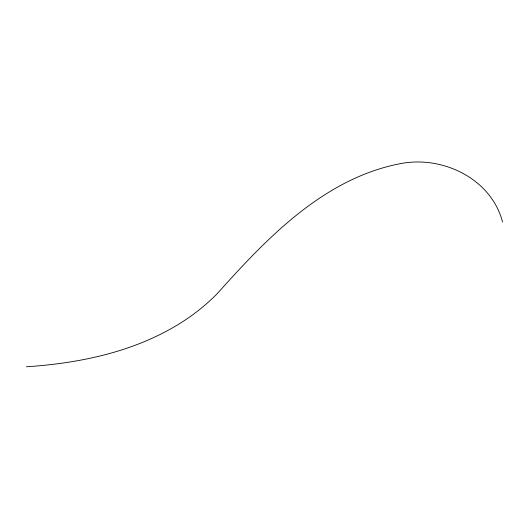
<?xml version="1.0" encoding="UTF-8"?>
<svg xmlns="http://www.w3.org/2000/svg" width="529" height="529" viewBox="0 0 529 529"><rect width="100%" height="100%" fill="white"/><g stroke="black" fill="none" stroke-linecap="round" stroke-linejoin="round"><path stroke-width="0.79" d="M26.45 366.782C83.278 363.006 141.574 350.363 189.051 317.42A217.293 185.137 1.8 0 0 217.154 293.734C266.973 238.09 323.821 178.405 400.314 163.659C442.436 155.281 491.322 178.643 502.55 222.021"/></g></svg>
